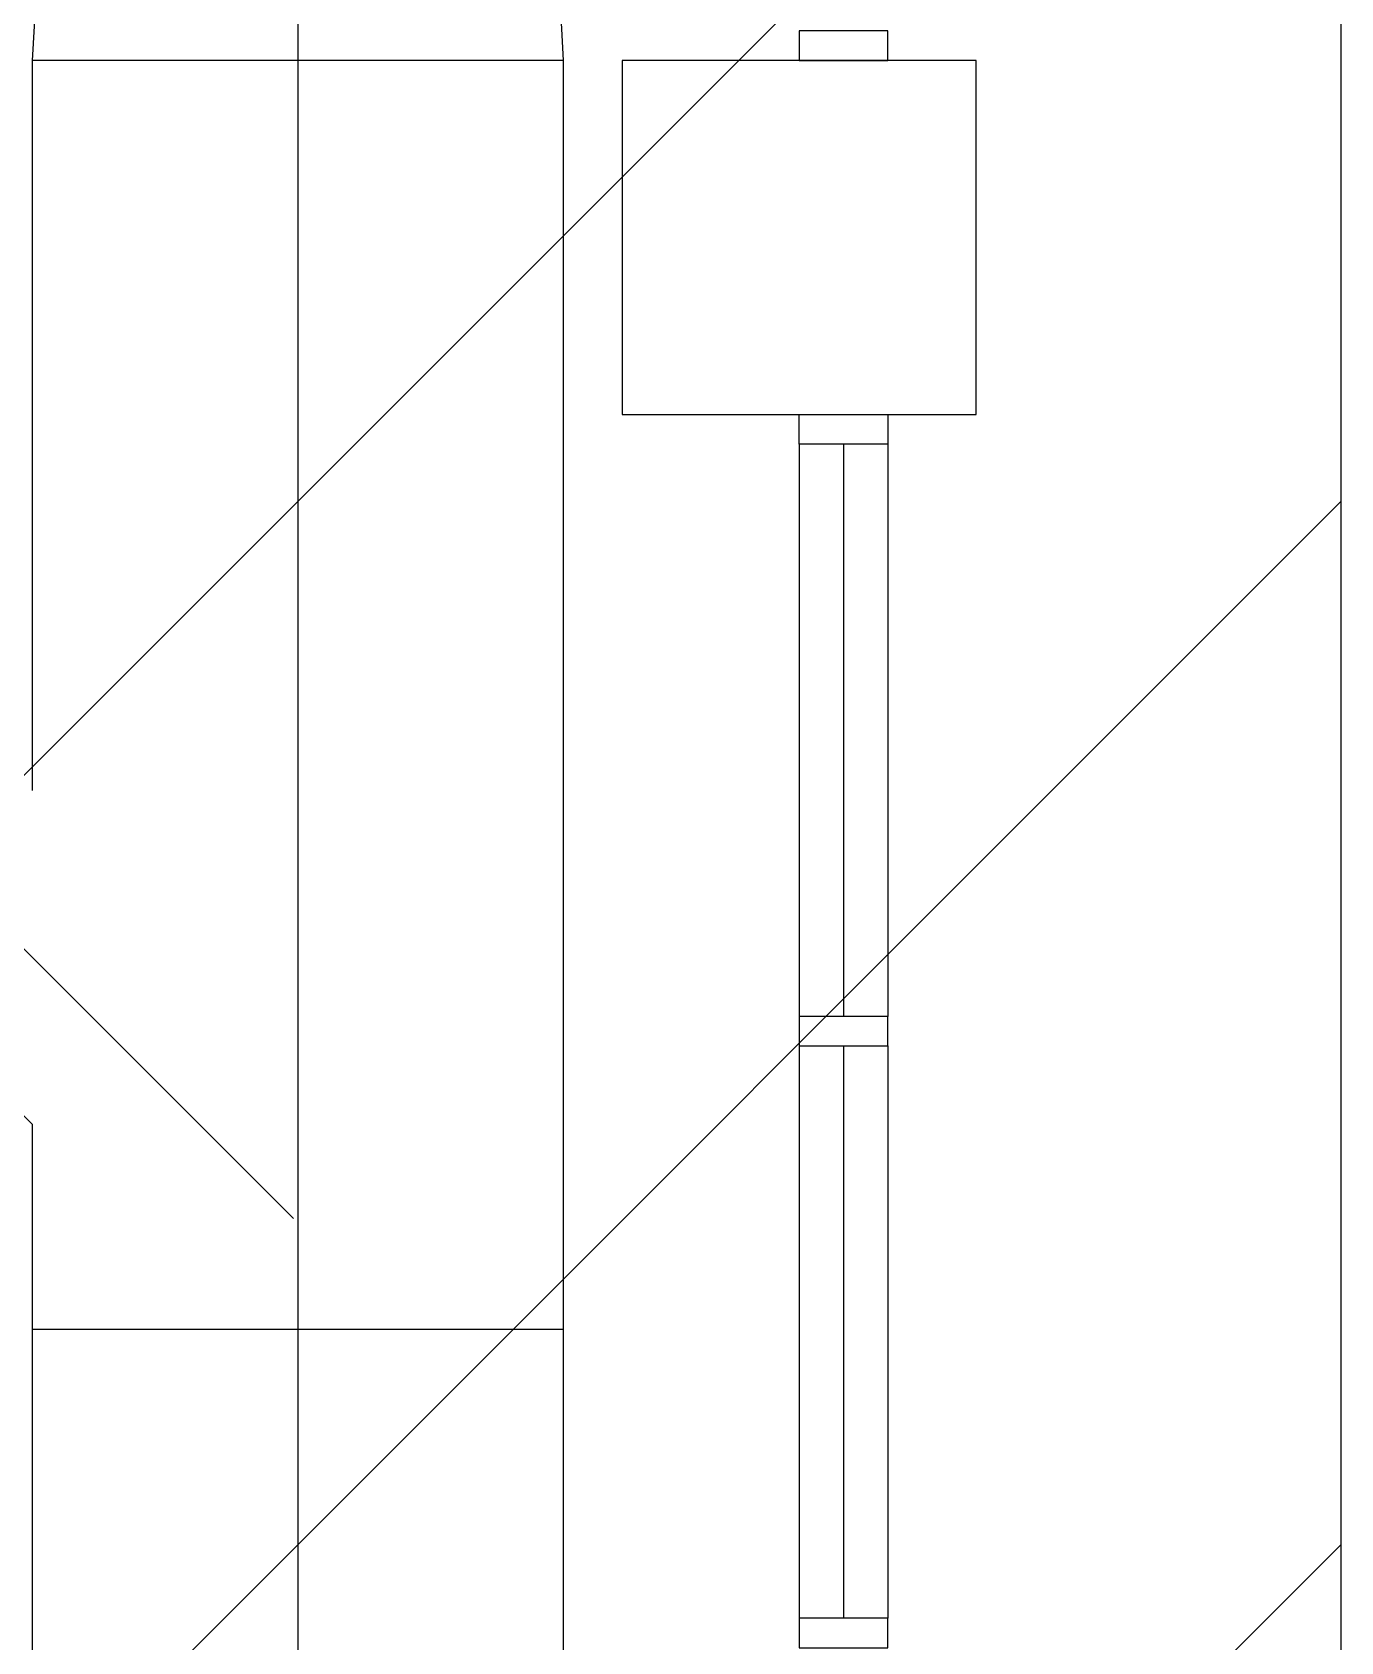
# Model space of a CAD drawing. Header units: inches. Extents: x 72602 to 350810, y -122122 to 43597.
# Drawn here: x 306346 to 308563, y 13118 to 15845 of the extents above; entities that cross this region are included whole.
import ezdxf

# ---------------------------------------------------------------- set-up
doc = ezdxf.new("R2010")
doc.units = ezdxf.units.IN
doc.header["$MEASUREMENT"] = 0
doc.layers.add('M-HVAC-EQPM-NEW', color=5, linetype='Continuous')
doc.layers.add('M-X-BKGD', color=8, linetype='Continuous')

msp = doc.modelspace()

# ---------------------------------------------------------------- hatches: boundary and pattern name
at = {"layer": 'M-HVAC-EQPM-NEW'}
h = msp.add_hatch(dxfattribs=at)
h.set_pattern_fill('ANSI31', color=1, scale=10000)
h.set_pattern_definition([(45, (143403.7, -63489.4), (-883.8835, 883.8835), [])])
h.paths.add_polyline_path([(293411, 17174.6), (308563.5, 17174.6), (308563.5, 7044.1), (293411, 7044.1)])

# ---------------------------------------------------------------- linework, layer by layer
at = {"layer": 'M-HVAC-EQPM-NEW', "color": 1}
msp.add_lwpolyline([(293411, 17174.6), (308563.5, 17174.6), (308563.5, 7044.1), (293411, 7044.1)], close=True, dxfattribs=at)
at = {"layer": 'M-X-BKGD', "ltscale": 0.003}
for p, q in [((306795.7, 27422.6), (306795.7, 2247.3)), ((306795.7, 27422.6), (306795.7, 2247.3)), ((302921.2, 17701.9), (306788.5, 13834.6)), ((302921.2, 17701.9), (306788.5, 13834.6))]:
    msp.add_line(p, q, dxfattribs=at)
at = {"layer": 'M-X-BKGD'}
for p, q in [((306395.7, 16697.3), (306345.7, 15797.3)), ((306395.7, 16697.3), (306345.7, 15797.3)), ((307195.7, 16697.3), (307245.7, 15797.3)), ((307195.7, 16697.3), (307245.7, 15797.3)), ((307245.7, 15797.3), (306345.7, 15797.3)), ((307245.7, 15797.3), (306345.7, 15797.3)), ((307645.7, 15147.3), (307645.7, 14177.3)), ((307645.7, 15147.3), (307645.7, 14177.3)), ((307720.7, 15147.3), (307720.7, 14177.3)), ((307720.7, 15147.3), (307720.7, 14177.3)), ((307795.7, 15147.3), (307795.7, 14177.3)), ((307795.7, 15147.3), (307795.7, 14177.3)), ((305581.4, 14758.9), (306345.7, 13994.6)), ((305581.4, 14758.9), (306345.7, 13994.6)), ((307645.7, 14127.3), (307645.7, 13157.3)), ((307645.7, 14127.3), (307645.7, 13157.3)), ((307720.7, 14127.3), (307720.7, 13157.3)), ((307720.7, 14127.3), (307720.7, 13157.3)), ((307795.7, 14127.3), (307795.7, 13157.3)), ((307795.7, 14127.3), (307795.7, 13157.3)), ((306345.7, 13647.3), (307245.7, 13647.3)), ((306345.7, 13647.3), (307245.7, 13647.3))]:
    msp.add_line(p, q, dxfattribs=at)
at = {"layer": 'M-X-BKGD', "ltscale": 0.2}
for p, q in [((307645.7, 15847.3), (307645.7, 15797.3)), ((307645.7, 15847.3), (307645.7, 15797.3)), ((307795.7, 15797.3), (307795.7, 15847.3)), ((307795.7, 15797.3), (307795.7, 15847.3)), ((306345.7, 15797.3), (306345.7, 14560.3)), ((306345.7, 15797.3), (306345.7, 14560.3)), ((307245.7, 15797.3), (307245.7, 2697.3)), ((307245.7, 15797.3), (307245.7, 2697.3)), ((307945.7, 15797.3), (307345.7, 15797.3)), ((307345.7, 15797.3), (307345.7, 15197.3)), ((307945.7, 15797.3), (307345.7, 15797.3)), ((307345.7, 15797.3), (307345.7, 15197.3)), ((307645.7, 15797.3), (307795.7, 15797.3)), ((307645.7, 15797.3), (307795.7, 15797.3)), ((307945.7, 15197.3), (307945.7, 15797.3)), ((307945.7, 15197.3), (307945.7, 15797.3)), ((307345.7, 15197.3), (307945.7, 15197.3)), ((307345.7, 15197.3), (307945.7, 15197.3)), ((307645.7, 15147.3), (307645.7, 15197.3)), ((307645.7, 15197.3), (307795.7, 15197.3)), ((307645.7, 15147.3), (307645.7, 15197.3)), ((307645.7, 15197.3), (307795.7, 15197.3)), ((307795.7, 15197.3), (307795.7, 15147.3)), ((307795.7, 15197.3), (307795.7, 15147.3)), ((307795.7, 15147.3), (307645.7, 15147.3)), ((307645.7, 15147.3), (307645.7, 14177.3)), ((307795.7, 15147.3), (307645.7, 15147.3)), ((307645.7, 15147.3), (307645.7, 14177.3)), ((307720.7, 15147.3), (307720.7, 14177.3)), ((307720.7, 15147.3), (307720.7, 14177.3)), ((307795.7, 15147.3), (307795.7, 14177.3)), ((307795.7, 15147.3), (307795.7, 14177.3)), ((307795.7, 14177.3), (307645.7, 14177.3)), ((307645.7, 14177.3), (307645.7, 14127.3)), ((307795.7, 14177.3), (307645.7, 14177.3)), ((307645.7, 14177.3), (307645.7, 14127.3)), ((307795.7, 14127.3), (307795.7, 14177.3)), ((307795.7, 14127.3), (307795.7, 14177.3)), ((307645.7, 14127.3), (307795.7, 14127.3)), ((307645.7, 14127.3), (307645.7, 13157.3)), ((307645.7, 14127.3), (307795.7, 14127.3)), ((307645.7, 14127.3), (307645.7, 13157.3)), ((307720.7, 14127.3), (307720.7, 13157.3)), ((307720.7, 14127.3), (307720.7, 13157.3)), ((307795.7, 14127.3), (307795.7, 13157.3)), ((307795.7, 14127.3), (307795.7, 13157.3)), ((306345.7, 13994.6), (306345.7, 11751.7)), ((306345.7, 13994.6), (306345.7, 11751.7)), ((307245.7, 13897.3), (307245.7, 2697.3)), ((307245.7, 13897.3), (307245.7, 2697.3)), ((307795.7, 13157.3), (307645.7, 13157.3)), ((307645.7, 13157.3), (307645.7, 13107.3)), ((307795.7, 13157.3), (307645.7, 13157.3)), ((307645.7, 13157.3), (307645.7, 13107.3)), ((307795.7, 13107.3), (307795.7, 13157.3)), ((307795.7, 13107.3), (307795.7, 13157.3))]:
    msp.add_line(p, q, dxfattribs=at)
at = {"layer": 'M-X-BKGD'}
for points in [[(307795.7, 15847.3), (307645.7, 15847.3), (307645.7, 15797.3), (307795.7, 15797.3)], [(307795.7, 15847.3), (307645.7, 15847.3), (307645.7, 15797.3), (307795.7, 15797.3)], [(307945.7, 15797.3), (307345.7, 15797.3), (307345.7, 15197.3), (307945.7, 15197.3)], [(307945.7, 15797.3), (307345.7, 15797.3), (307345.7, 15197.3), (307945.7, 15197.3)], [(307795.7, 15147.3), (307645.7, 15147.3), (307645.7, 15197.3), (307795.7, 15197.3)], [(307795.7, 15147.3), (307645.7, 15147.3), (307645.7, 15197.3), (307795.7, 15197.3)], [(307795.7, 14177.3), (307645.7, 14177.3), (307645.7, 14127.3), (307795.7, 14127.3)], [(307795.7, 14177.3), (307645.7, 14177.3), (307645.7, 14127.3), (307795.7, 14127.3)], [(307795.7, 13157.3), (307645.7, 13157.3), (307645.7, 13107.3), (307795.7, 13107.3)], [(307795.7, 13157.3), (307645.7, 13157.3), (307645.7, 13107.3), (307795.7, 13107.3)]]:
    msp.add_lwpolyline(points, close=True, dxfattribs=at)

doc.saveas('drawing.dxf')
